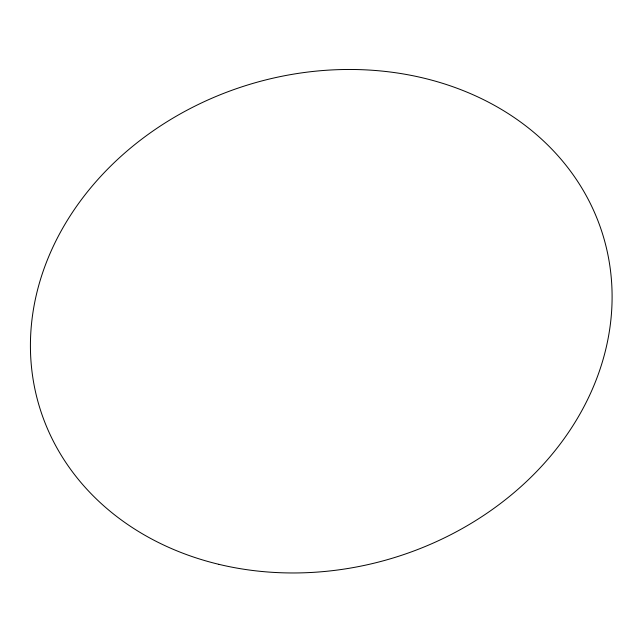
<?xml version="1.0" encoding="UTF-8"?>
<svg xmlns="http://www.w3.org/2000/svg" width="643" height="643" viewBox="0 0 643 643"><rect width="100%" height="100%" fill="white"/><g stroke="black" fill="none" stroke-linecap="round" stroke-linejoin="round"><path stroke-width="0.96" d="M218.885 564.337A294.526 247.426 -16.9 0 0 608.206 256.26A294.526 247.426 -16.9 0 0 136.702 143.059A294.526 247.426 -16.9 0 0 218.885 564.337"/></g></svg>
